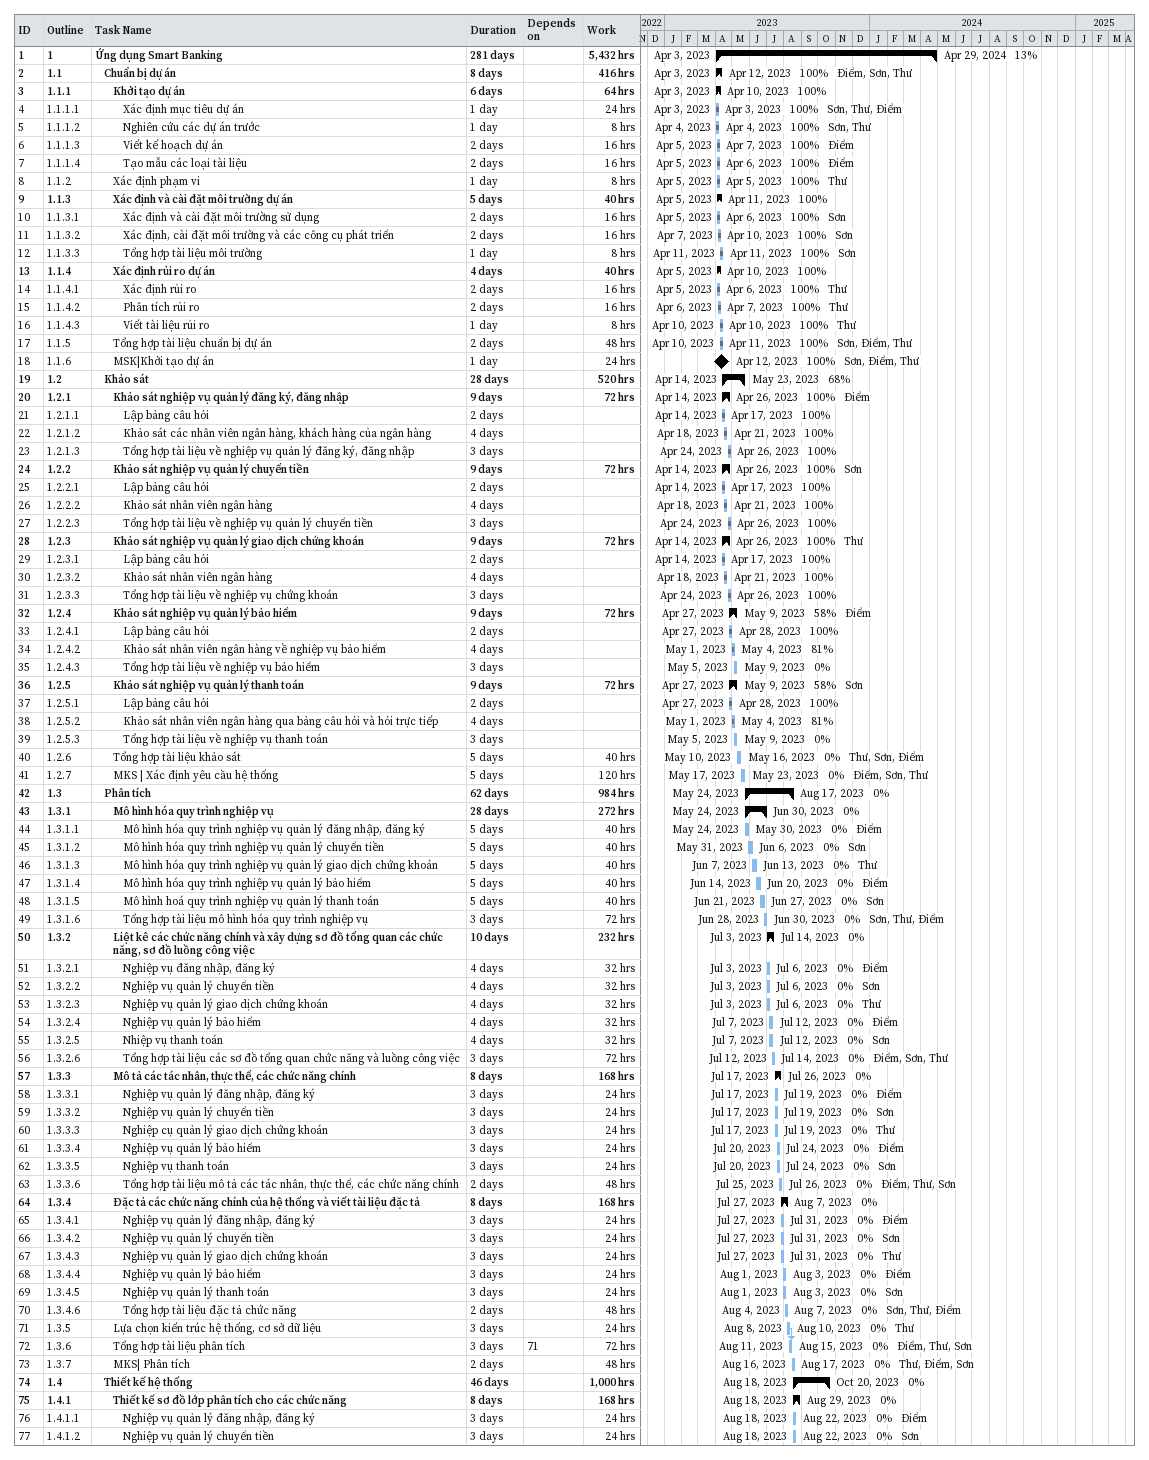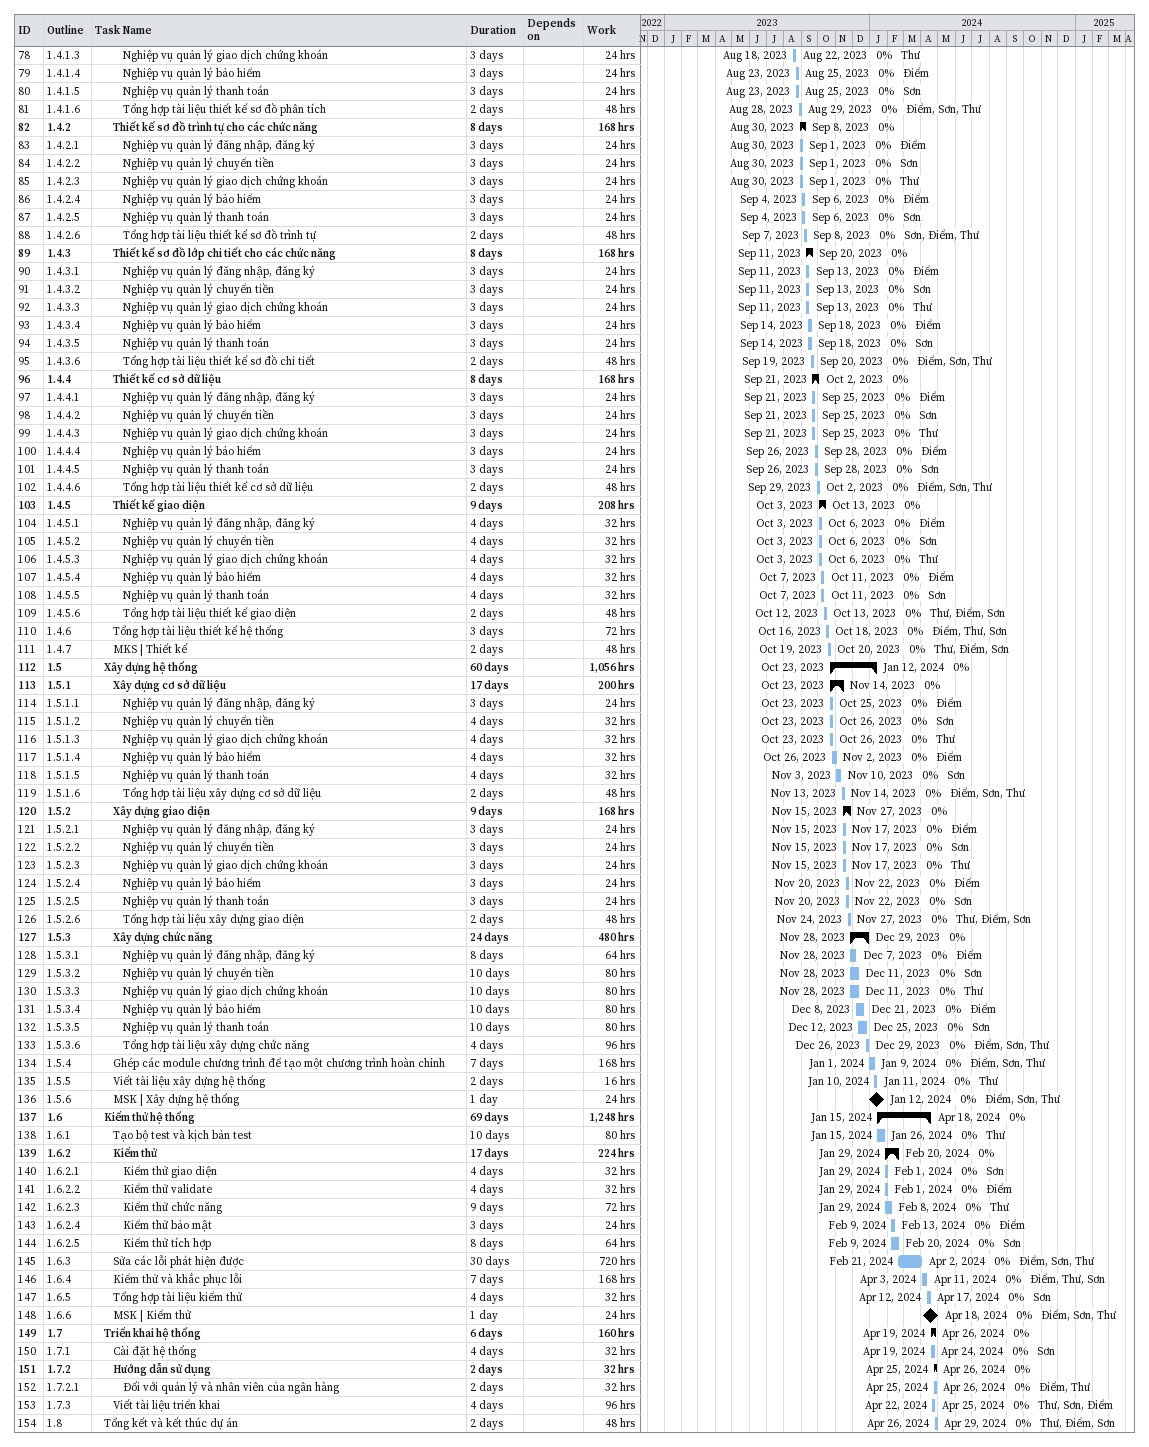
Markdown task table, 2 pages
| ID | WBS | Task | Duration | Start | Finish | Predecessors | Resources | % complete | Work (h) |
|---|---|---|---|---|---|---|---|---|---|
| 1 | 1 | **Ứng dụng Smart Banking** | 281d | 2023-04-03 | 2024-04-29 |  |  | 13 | 5432 |
| 2 | 1.1 | **Chuẩn bị dự án** | 8d | 2023-04-03 | 2023-04-12 |  | Điểm, Sơn, Thư | 100 | 416 |
| 3 | 1.1.1 | **Khởi tạo dự án** | 6d | 2023-04-03 | 2023-04-10 |  |  | 100 | 64 |
| 4 | 1.1.1.1 | Xác định mục tiêu dự án | 1d | 2023-04-03 | 2023-04-03 |  | Sơn, Thư, Điểm | 100 | 24 |
| 5 | 1.1.1.2 | Nghiên cứu các dự án trước | 1d | 2023-04-04 | 2023-04-04 |  | Sơn, Thư | 100 | 8 |
| 6 | 1.1.1.3 | Viết kế hoạch dự án | 2d | 2023-04-05 | 2023-04-07 |  | Điểm | 100 | 16 |
| 7 | 1.1.1.4 | Tạo mẫu các loại tài liệu | 2d | 2023-04-05 | 2023-04-06 |  | Điểm | 100 | 16 |
| 8 | 1.1.2 | Xác định phạm vi | 1d | 2023-04-05 | 2023-04-05 |  | Thư | 100 | 8 |
| 9 | 1.1.3 | **Xác định và cài đặt môi trường dự án** | 5d | 2023-04-05 | 2023-04-11 |  |  | 100 | 40 |
| 10 | 1.1.3.1 | Xác định và cài đặt môi trường sử dụng | 2d | 2023-04-05 | 2023-04-06 |  | Sơn | 100 | 16 |
| 11 | 1.1.3.2 | Xác định, cài đặt môi trường và các công cụ phát triển | 2d | 2023-04-07 | 2023-04-10 |  | Sơn | 100 | 16 |
| 12 | 1.1.3.3 | Tổng hợp tài liệu môi trường | 1d | 2023-04-11 | 2023-04-11 |  | Sơn | 100 | 8 |
| 13 | 1.1.4 | **Xác định rủi ro dự án** | 4d | 2023-04-05 | 2023-04-10 |  |  | 100 | 40 |
| 14 | 1.1.4.1 | Xác định rủi ro | 2d | 2023-04-05 | 2023-04-06 |  | Thư | 100 | 16 |
| 15 | 1.1.4.2 | Phân tích rủi ro | 2d | 2023-04-06 | 2023-04-07 |  | Thư | 100 | 16 |
| 16 | 1.1.4.3 | Viết tài liệu rủi ro | 1d | 2023-04-10 | 2023-04-10 |  | Thư | 100 | 8 |
| 17 | 1.1.5 | Tổng hợp tài liệu chuẩn bị dự án | 2d | 2023-04-10 | 2023-04-11 |  | Sơn, Điểm, Thư | 100 | 48 |
| 18 | 1.1.6 | MSK\|Khởi tạo dự án | 1d | 2023-04-12 | 2023-04-12 |  | Sơn, Điểm, Thư | 100 | 24 |
| 19 | 1.2 | **Khảo sát** | 28d | 2023-04-14 | 2023-05-23 |  |  | 68 | 520 |
| 20 | 1.2.1 | **Khảo sát nghiệp vụ quản lý đăng ký, đăng nhập** | 9d | 2023-04-14 | 2023-04-26 |  | Điểm | 100 | 72 |
| 21 | 1.2.1.1 | Lập bảng câu hỏi | 2d | 2023-04-14 | 2023-04-17 |  |  | 100 |  |
| 22 | 1.2.1.2 | Khảo sát các nhân viên ngân hàng, khách hàng của ngân hàng | 4d | 2023-04-18 | 2023-04-21 |  |  | 100 |  |
| 23 | 1.2.1.3 | Tổng hợp tài liệu về nghiệp vụ quản lý đăng ký, đăng nhập | 3d | 2023-04-24 | 2023-04-26 |  |  | 100 |  |
| 24 | 1.2.2 | **Khảo sát nghiệp vụ quản lý chuyển tiền** | 9d | 2023-04-14 | 2023-04-26 |  | Sơn | 100 | 72 |
| 25 | 1.2.2.1 | Lập bảng câu hỏi | 2d | 2023-04-14 | 2023-04-17 |  |  | 100 |  |
| 26 | 1.2.2.2 | Khảo sát nhân viên ngân hàng | 4d | 2023-04-18 | 2023-04-21 |  |  | 100 |  |
| 27 | 1.2.2.3 | Tổng hợp tài liệu về nghiệp vụ quản lý chuyển tiền | 3d | 2023-04-24 | 2023-04-26 |  |  | 100 |  |
| 28 | 1.2.3 | **Khảo sát nghiệp vụ quản lý giao dịch chứng khoán** | 9d | 2023-04-14 | 2023-04-26 |  | Thư | 100 | 72 |
| 29 | 1.2.3.1 | Lập bảng câu hỏi | 2d | 2023-04-14 | 2023-04-17 |  |  | 100 |  |
| 30 | 1.2.3.2 | Khảo sát nhân viên ngân hàng | 4d | 2023-04-18 | 2023-04-21 |  |  | 100 |  |
| 31 | 1.2.3.3 | Tổng hợp tài liệu về nghiệp vụ chứng khoán | 3d | 2023-04-24 | 2023-04-26 |  |  | 100 |  |
| 32 | 1.2.4 | **Khảo sát nghiệp vụ quản lý bảo hiểm** | 9d | 2023-04-27 | 2023-05-09 |  | Điểm | 58 | 72 |
| 33 | 1.2.4.1 | Lập bảng câu hỏi | 2d | 2023-04-27 | 2023-04-28 |  |  | 100 |  |
| 34 | 1.2.4.2 | Khảo sát nhân viên ngân hàng về nghiệp vụ bảo hiểm | 4d | 2023-05-01 | 2023-05-04 |  |  | 81 |  |
| 35 | 1.2.4.3 | Tổng hợp tài liệu về nghiệp vụ bảo hiểm | 3d | 2023-05-05 | 2023-05-09 |  |  | 0 |  |
| 36 | 1.2.5 | **Khảo sát nghiệp vụ quản lý thanh toán** | 9d | 2023-04-27 | 2023-05-09 |  | Sơn | 58 | 72 |
| 37 | 1.2.5.1 | Lập bảng câu hỏi | 2d | 2023-04-27 | 2023-04-28 |  |  | 100 |  |
| 38 | 1.2.5.2 | Khảo sát nhân viên ngân hàng qua bảng câu hỏi và hỏi trực tiếp | 4d | 2023-05-01 | 2023-05-04 |  |  | 81 |  |
| 39 | 1.2.5.3 | Tổng hợp tài liệu về nghiệp vụ thanh toán | 3d | 2023-05-05 | 2023-05-09 |  |  | 0 |  |
| 40 | 1.2.6 | Tổng hợp tài liệu khảo sát | 5d | 2023-05-10 | 2023-05-16 |  | Thư, Sơn, Điểm | 0 | 40 |
| 41 | 1.2.7 | MKS \| Xác định yêu cầu hệ thống | 5d | 2023-05-17 | 2023-05-23 |  | Điểm, Sơn, Thư | 0 | 120 |
| 42 | 1.3 | **Phân tích** | 62d | 2023-05-24 | 2023-08-17 |  |  | 0 | 984 |
| 43 | 1.3.1 | **Mô hình hóa quy trình nghiệp vụ** | 28d | 2023-05-24 | 2023-06-30 |  |  | 0 | 272 |
| 44 | 1.3.1.1 | Mô hình hóa quy trình nghiệp vụ quản lý đăng nhập, đăng ký | 5d | 2023-05-24 | 2023-05-30 |  | Điểm | 0 | 40 |
| 45 | 1.3.1.2 | Mô hình hóa quy trình nghiệp vụ quản lý chuyển tiền | 5d | 2023-05-31 | 2023-06-06 |  | Sơn | 0 | 40 |
| 46 | 1.3.1.3 | Mô hình hóa quy trình nghiệp vụ quản lý giao dịch chứng khoán | 5d | 2023-06-07 | 2023-06-13 |  | Thư | 0 | 40 |
| 47 | 1.3.1.4 | Mô hình hóa quy trình nghiệp vụ quản lý bảo hiểm | 5d | 2023-06-14 | 2023-06-20 |  | Điểm | 0 | 40 |
| 48 | 1.3.1.5 | Mô hình hoá quy trình nghiệp vụ quản lý thanh toán | 5d | 2023-06-21 | 2023-06-27 |  | Sơn | 0 | 40 |
| 49 | 1.3.1.6 | Tổng hợp tài liệu mô hình hóa quy trình nghiệp vụ | 3d | 2023-06-28 | 2023-06-30 |  | Sơn, Thư, Điểm | 0 | 72 |
| 50 | 1.3.2 | **Liệt kê các chức năng chính và xây dựng sơ đồ tổng quan các chức năng, sơ đồ luồng công việc** | 10d | 2023-07-03 | 2023-07-14 |  |  | 0 | 232 |
| 51 | 1.3.2.1 | Nghiệp vụ đăng nhập, đăng ký | 4d | 2023-07-03 | 2023-07-06 |  | Điểm | 0 | 32 |
| 52 | 1.3.2.2 | Nghiệp vụ quản lý chuyển tiền | 4d | 2023-07-03 | 2023-07-06 |  | Sơn | 0 | 32 |
| 53 | 1.3.2.3 | Nghiệp vụ quản lý giao dịch chứng khoán | 4d | 2023-07-03 | 2023-07-06 |  | Thư | 0 | 32 |
| 54 | 1.3.2.4 | Nghiệp vụ quản lý bảo hiểm | 4d | 2023-07-07 | 2023-07-12 |  | Điểm | 0 | 32 |
| 55 | 1.3.2.5 | Nhiệp vụ thanh toán | 4d | 2023-07-07 | 2023-07-12 |  | Sơn | 0 | 32 |
| 56 | 1.3.2.6 | Tổng hợp tài liệu các sơ đồ tổng quan chức năng và luồng công việc | 3d | 2023-07-12 | 2023-07-14 |  | Điểm, Sơn, Thư | 0 | 72 |
| 57 | 1.3.3 | **Mô tả các tác nhân, thực thể, các chức năng chính** | 8d | 2023-07-17 | 2023-07-26 |  |  | 0 | 168 |
| 58 | 1.3.3.1 | Nghiệp vụ quản lý đăng nhập, đăng ký | 3d | 2023-07-17 | 2023-07-19 |  | Điểm | 0 | 24 |
| 59 | 1.3.3.2 | Nghiệp vụ quản lý chuyển tiền | 3d | 2023-07-17 | 2023-07-19 |  | Sơn | 0 | 24 |
| 60 | 1.3.3.3 | Nghiệp cụ quản lý giao dịch chứng khoán | 3d | 2023-07-17 | 2023-07-19 |  | Thư | 0 | 24 |
| 61 | 1.3.3.4 | Nghiệp vụ quản lý bảo hiểm | 3d | 2023-07-20 | 2023-07-24 |  | Điểm | 0 | 24 |
| 62 | 1.3.3.5 | Nghiệp vụ thanh toán | 3d | 2023-07-20 | 2023-07-24 |  | Sơn | 0 | 24 |
| 63 | 1.3.3.6 | Tổng hợp tài liệu mô tả các tác nhân, thực thể, các chức năng chính | 2d | 2023-07-25 | 2023-07-26 |  | Điểm, Thư, Sơn | 0 | 48 |
| 64 | 1.3.4 | **Đặc tả các chức năng chính của hệ thống và viết tài liệu đặc tả** | 8d | 2023-07-27 | 2023-08-07 |  |  | 0 | 168 |
| 65 | 1.3.4.1 | Nghiệp vụ quản lý đăng nhập, đăng ký | 3d | 2023-07-27 | 2023-07-31 |  | Điểm | 0 | 24 |
| 66 | 1.3.4.2 | Nghiệp vụ quản lý chuyển tiền | 3d | 2023-07-27 | 2023-07-31 |  | Sơn | 0 | 24 |
| 67 | 1.3.4.3 | Nghiệp vụ quản lý giao dịch chứng khoán | 3d | 2023-07-27 | 2023-07-31 |  | Thư | 0 | 24 |
| 68 | 1.3.4.4 | Nghiệp vụ quản lý bảo hiểm | 3d | 2023-08-01 | 2023-08-03 |  | Điểm | 0 | 24 |
| 69 | 1.3.4.5 | Nghiệp vụ quản lý thanh toán | 3d | 2023-08-01 | 2023-08-03 |  | Sơn | 0 | 24 |
| 70 | 1.3.4.6 | Tổng hợp tài liệu đặc tả chức năng | 2d | 2023-08-04 | 2023-08-07 |  | Sơn, Thư, Điểm | 0 | 48 |
| 71 | 1.3.5 | Lựa chọn kiến trúc hệ thống, cơ sở dữ liệu | 3d | 2023-08-08 | 2023-08-10 |  | Thư | 0 | 24 |
| 72 | 1.3.6 | Tổng hợp tài liệu phân tích | 3d | 2023-08-11 | 2023-08-15 | 71 | Điểm, Thư, Sơn | 0 | 72 |
| 73 | 1.3.7 | MKS\| Phân tích | 2d | 2023-08-16 | 2023-08-17 |  | Thư, Điểm, Sơn | 0 | 48 |
| 74 | 1.4 | **Thiết kế hệ thống** | 46d | 2023-08-18 | 2023-10-20 |  |  | 0 | 1000 |
| 75 | 1.4.1 | **Thiết kế sơ đồ lớp phân tích cho các chức năng** | 8d | 2023-08-18 | 2023-08-29 |  |  | 0 | 168 |
| 76 | 1.4.1.1 | Nghiệp vụ quản lý đăng nhập, đăng ký | 3d | 2023-08-18 | 2023-08-22 |  | Điểm | 0 | 24 |
| 77 | 1.4.1.2 | Nghiệp vụ quản lý chuyển tiền | 3d | 2023-08-18 | 2023-08-22 |  | Sơn | 0 | 24 |
| 78 | 1.4.1.3 | Nghiệp vụ quản lý giao dịch chứng khoán | 3d | 2023-08-18 | 2023-08-22 |  | Thư | 0 | 24 |
| 79 | 1.4.1.4 | Nghiệp vụ quản lý bảo hiểm | 3d | 2023-08-23 | 2023-08-25 |  | Điểm | 0 | 24 |
| 80 | 1.4.1.5 | Nghiệp vụ quản lý thanh toán | 3d | 2023-08-23 | 2023-08-25 |  | Sơn | 0 | 24 |
| 81 | 1.4.1.6 | Tổng hợp tài liệu thiết kế sơ đồ phân tích | 2d | 2023-08-28 | 2023-08-29 |  | Điểm, Sơn, Thư | 0 | 48 |
| 82 | 1.4.2 | **Thiết kế sơ đồ trình tự cho các chức năng** | 8d | 2023-08-30 | 2023-09-08 |  |  | 0 | 168 |
| 83 | 1.4.2.1 | Nghiệp vụ quản lý đăng nhập, đăng ký | 3d | 2023-08-30 | 2023-09-01 |  | Điểm | 0 | 24 |
| 84 | 1.4.2.2 | Nghiệp vụ quản lý chuyển tiền | 3d | 2023-08-30 | 2023-09-01 |  | Sơn | 0 | 24 |
| 85 | 1.4.2.3 | Nghiệp vụ quản lý giao dịch chứng khoán | 3d | 2023-08-30 | 2023-09-01 |  | Thư | 0 | 24 |
| 86 | 1.4.2.4 | Nghiệp vụ quản lý bảo hiểm | 3d | 2023-09-04 | 2023-09-06 |  | Điểm | 0 | 24 |
| 87 | 1.4.2.5 | Nghiệp vụ quản lý thanh toán | 3d | 2023-09-04 | 2023-09-06 |  | Sơn | 0 | 24 |
| 88 | 1.4.2.6 | Tổng hợp tài liệu thiết kế sơ đồ trình tự | 2d | 2023-09-07 | 2023-09-08 |  | Sơn, Điểm, Thư | 0 | 48 |
| 89 | 1.4.3 | **Thiết kế sơ đồ lớp chi tiết cho các chức năng** | 8d | 2023-09-11 | 2023-09-20 |  |  | 0 | 168 |
| 90 | 1.4.3.1 | Nghiệp vụ quản lý đăng nhập, đăng ký | 3d | 2023-09-11 | 2023-09-13 |  | Điểm | 0 | 24 |
| 91 | 1.4.3.2 | Nghiệp vụ quản lý chuyển tiền | 3d | 2023-09-11 | 2023-09-13 |  | Sơn | 0 | 24 |
| 92 | 1.4.3.3 | Nghiệp vụ quản lý giao dịch chứng khoán | 3d | 2023-09-11 | 2023-09-13 |  | Thư | 0 | 24 |
| 93 | 1.4.3.4 | Nghiệp vụ quản lý bảo hiểm | 3d | 2023-09-14 | 2023-09-18 |  | Điểm | 0 | 24 |
| 94 | 1.4.3.5 | Nghiệp vụ quản lý thanh toán | 3d | 2023-09-14 | 2023-09-18 |  | Sơn | 0 | 24 |
| 95 | 1.4.3.6 | Tổng hợp tài liệu thiết kế sơ đồ chi tiết | 2d | 2023-09-19 | 2023-09-20 |  | Điểm, Sơn, Thư | 0 | 48 |
| 96 | 1.4.4 | **Thiết kế cơ sở dữ liệu** | 8d | 2023-09-21 | 2023-10-02 |  |  | 0 | 168 |
| 97 | 1.4.4.1 | Nghiệp vụ quản lý đăng nhập, đăng ký | 3d | 2023-09-21 | 2023-09-25 |  | Điểm | 0 | 24 |
| 98 | 1.4.4.2 | Nghiệp vụ quản lý chuyển tiền | 3d | 2023-09-21 | 2023-09-25 |  | Sơn | 0 | 24 |
| 99 | 1.4.4.3 | Nghiệp vụ quản lý giao dịch chứng khoán | 3d | 2023-09-21 | 2023-09-25 |  | Thư | 0 | 24 |
| 100 | 1.4.4.4 | Nghiệp vụ quản lý bảo hiểm | 3d | 2023-09-26 | 2023-09-28 |  | Điểm | 0 | 24 |
| 101 | 1.4.4.5 | Nghiệp vụ quản lý thanh toán | 3d | 2023-09-26 | 2023-09-28 |  | Sơn | 0 | 24 |
| 102 | 1.4.4.6 | Tổng hợp tài liệu thiết kế cơ sở dữ liệu | 2d | 2023-09-29 | 2023-10-02 |  | Điểm, Sơn, Thư | 0 | 48 |
| 103 | 1.4.5 | **Thiết kế giao diện** | 9d | 2023-10-03 | 2023-10-13 |  |  | 0 | 208 |
| 104 | 1.4.5.1 | Nghiệp vụ quản lý đăng nhập, đăng ký | 4d | 2023-10-03 | 2023-10-06 |  | Điểm | 0 | 32 |
| 105 | 1.4.5.2 | Nghiệp vụ quản lý chuyển tiền | 4d | 2023-10-03 | 2023-10-06 |  | Sơn | 0 | 32 |
| 106 | 1.4.5.3 | Nghiệp vụ quản lý giao dịch chứng khoán | 4d | 2023-10-03 | 2023-10-06 |  | Thư | 0 | 32 |
| 107 | 1.4.5.4 | Nghiệp vụ quản lý bảo hiểm | 4d | 2023-10-07 | 2023-10-11 |  | Điểm | 0 | 32 |
| 108 | 1.4.5.5 | Nghiệp vụ quản lý thanh toán | 4d | 2023-10-07 | 2023-10-11 |  | Sơn | 0 | 32 |
| 109 | 1.4.5.6 | Tổng hợp tài liệu thiết kế giao diện | 2d | 2023-10-12 | 2023-10-13 |  | Thư, Điểm, Sơn | 0 | 48 |
| 110 | 1.4.6 | Tổng hợp tài liệu thiết kế hệ thống | 3d | 2023-10-16 | 2023-10-18 |  | Điểm, Thư, Sơn | 0 | 72 |
| 111 | 1.4.7 | MKS \| Thiết kế | 2d | 2023-10-19 | 2023-10-20 |  | Thư, Điểm, Sơn | 0 | 48 |
| 112 | 1.5 | **Xây dựng hệ thống** | 60d | 2023-10-23 | 2024-01-12 |  |  | 0 | 1056 |
| 113 | 1.5.1 | **Xây dựng cơ sở dữ liệu** | 17d | 2023-10-23 | 2023-11-14 |  |  | 0 | 200 |
| 114 | 1.5.1.1 | Nghiệp vụ quản lý đăng nhập, đăng ký | 3d | 2023-10-23 | 2023-10-25 |  | Điểm | 0 | 24 |
| 115 | 1.5.1.2 | Nghiệp vụ quản lý chuyển tiền | 4d | 2023-10-23 | 2023-10-26 |  | Sơn | 0 | 32 |
| 116 | 1.5.1.3 | Nghiệp vụ quản lý giao dịch chứng khoán | 4d | 2023-10-23 | 2023-10-26 |  | Thư | 0 | 32 |
| 117 | 1.5.1.4 | Nghiệp vụ quản lý bảo hiểm | 4d | 2023-10-26 | 2023-11-02 |  | Điểm | 0 | 32 |
| 118 | 1.5.1.5 | Nghiệp vụ quản lý thanh toán | 4d | 2023-11-03 | 2023-11-10 |  | Sơn | 0 | 32 |
| 119 | 1.5.1.6 | Tổng hợp tài liệu xây dựng cơ sở dữ liệu | 2d | 2023-11-13 | 2023-11-14 |  | Điểm, Sơn, Thư | 0 | 48 |
| 120 | 1.5.2 | **Xây dựng giao diện** | 9d | 2023-11-15 | 2023-11-27 |  |  | 0 | 168 |
| 121 | 1.5.2.1 | Nghiệp vụ quản lý đăng nhập, đăng ký | 3d | 2023-11-15 | 2023-11-17 |  | Điểm | 0 | 24 |
| 122 | 1.5.2.2 | Nghiệp vụ quản lý chuyển tiền | 3d | 2023-11-15 | 2023-11-17 |  | Sơn | 0 | 24 |
| 123 | 1.5.2.3 | Nghiệp vụ quản lý giao dịch chứng khoán | 3d | 2023-11-15 | 2023-11-17 |  | Thư | 0 | 24 |
| 124 | 1.5.2.4 | Nghiệp vụ quản lý bảo hiểm | 3d | 2023-11-20 | 2023-11-22 |  | Điểm | 0 | 24 |
| 125 | 1.5.2.5 | Nghiệp vụ quản lý thanh toán | 3d | 2023-11-20 | 2023-11-22 |  | Sơn | 0 | 24 |
| 126 | 1.5.2.6 | Tổng hợp tài liệu xây dựng giao diện | 2d | 2023-11-24 | 2023-11-27 |  | Thư, Điểm, Sơn | 0 | 48 |
| 127 | 1.5.3 | **Xây dựng chức năng** | 24d | 2023-11-28 | 2023-12-29 |  |  | 0 | 480 |
| 128 | 1.5.3.1 | Nghiệp vụ quản lý đăng nhập, đăng ký | 8d | 2023-11-28 | 2023-12-07 |  | Điểm | 0 | 64 |
| 129 | 1.5.3.2 | Nghiệp vụ quản lý chuyển tiền | 10d | 2023-11-28 | 2023-12-11 |  | Sơn | 0 | 80 |
| 130 | 1.5.3.3 | Nghiệp vụ quản lý giao dịch chứng khoán | 10d | 2023-11-28 | 2023-12-11 |  | Thư | 0 | 80 |
| 131 | 1.5.3.4 | Nghiệp vụ quản lý bảo hiểm | 10d | 2023-12-08 | 2023-12-21 |  | Điểm | 0 | 80 |
| 132 | 1.5.3.5 | Nghiệp vụ quản lý thanh toán | 10d | 2023-12-12 | 2023-12-25 |  | Sơn | 0 | 80 |
| 133 | 1.5.3.6 | Tổng hợp tài liệu xây dựng chức năng | 4d | 2023-12-26 | 2023-12-29 |  | Điểm, Sơn, Thư | 0 | 96 |
| 134 | 1.5.4 | Ghép các module chương trình để tạo một chương trình hoàn chỉnh | 7d | 2024-01-01 | 2024-01-09 |  | Điểm, Sơn, Thư | 0 | 168 |
| 135 | 1.5.5 | Viết tài liệu xây dựng hệ thống | 2d | 2024-01-10 | 2024-01-11 |  | Thư | 0 | 16 |
| 136 | 1.5.6 | MSK \| Xây dựng hệ thống | 1d | 2024-01-12 | 2024-01-12 |  | Điểm, Sơn, Thư | 0 | 24 |
| 137 | 1.6 | **Kiểm thử hệ thống** | 69d | 2024-01-15 | 2024-04-18 |  |  | 0 | 1248 |
| 138 | 1.6.1 | Tạo bộ test và kịch bản test | 10d | 2024-01-15 | 2024-01-26 |  | Thư | 0 | 80 |
| 139 | 1.6.2 | **Kiểm thử** | 17d | 2024-01-29 | 2024-02-20 |  |  | 0 | 224 |
| 140 | 1.6.2.1 | Kiểm thử giao diện | 4d | 2024-01-29 | 2024-02-01 |  | Sơn | 0 | 32 |
| 141 | 1.6.2.2 | Kiểm thử validate | 4d | 2024-01-29 | 2024-02-01 |  | Điểm | 0 | 32 |
| 142 | 1.6.2.3 | Kiểm thử chức năng | 9d | 2024-01-29 | 2024-02-08 |  | Thư | 0 | 72 |
| 143 | 1.6.2.4 | Kiểm thử bảo mật | 3d | 2024-02-09 | 2024-02-13 |  | Điểm | 0 | 24 |
| 144 | 1.6.2.5 | Kiểm thử tích hợp | 8d | 2024-02-09 | 2024-02-20 |  | Sơn | 0 | 64 |
| 145 | 1.6.3 | Sửa các lỗi phát hiện được | 30d | 2024-02-21 | 2024-04-02 |  | Điểm, Sơn, Thư | 0 | 720 |
| 146 | 1.6.4 | Kiểm thử và khắc phục lỗi | 7d | 2024-04-03 | 2024-04-11 |  | Điểm, Thư, Sơn | 0 | 168 |
| 147 | 1.6.5 | Tổng hợp tài liệu kiểm thử | 4d | 2024-04-12 | 2024-04-17 |  | Sơn | 0 | 32 |
| 148 | 1.6.6 | MSK \| Kiểm thử | 1d | 2024-04-18 | 2024-04-18 |  | Điểm, Sơn, Thư | 0 | 24 |
| 149 | 1.7 | **Triển khai hệ thống** | 6d | 2024-04-19 | 2024-04-26 |  |  | 0 | 160 |
| 150 | 1.7.1 | Cài đặt hệ thống | 4d | 2024-04-19 | 2024-04-24 |  | Sơn | 0 | 32 |
| 151 | 1.7.2 | **Hướng dẫn sử dụng** | 2d | 2024-04-25 | 2024-04-26 |  |  | 0 | 32 |
| 152 | 1.7.2.1 | Đối với quản lý và nhân viên của ngân hàng | 2d | 2024-04-25 | 2024-04-26 |  | Điểm, Thư | 0 | 32 |
| 153 | 1.7.3 | Viết tài liệu triển khai | 4d | 2024-04-22 | 2024-04-25 |  | Thư, Sơn, Điểm | 0 | 96 |
| 154 | 1.8 | Tổng kết và kết thúc dự án | 2d | 2024-04-26 | 2024-04-29 |  | Thư, Điểm, Sơn | 0 | 48 |
